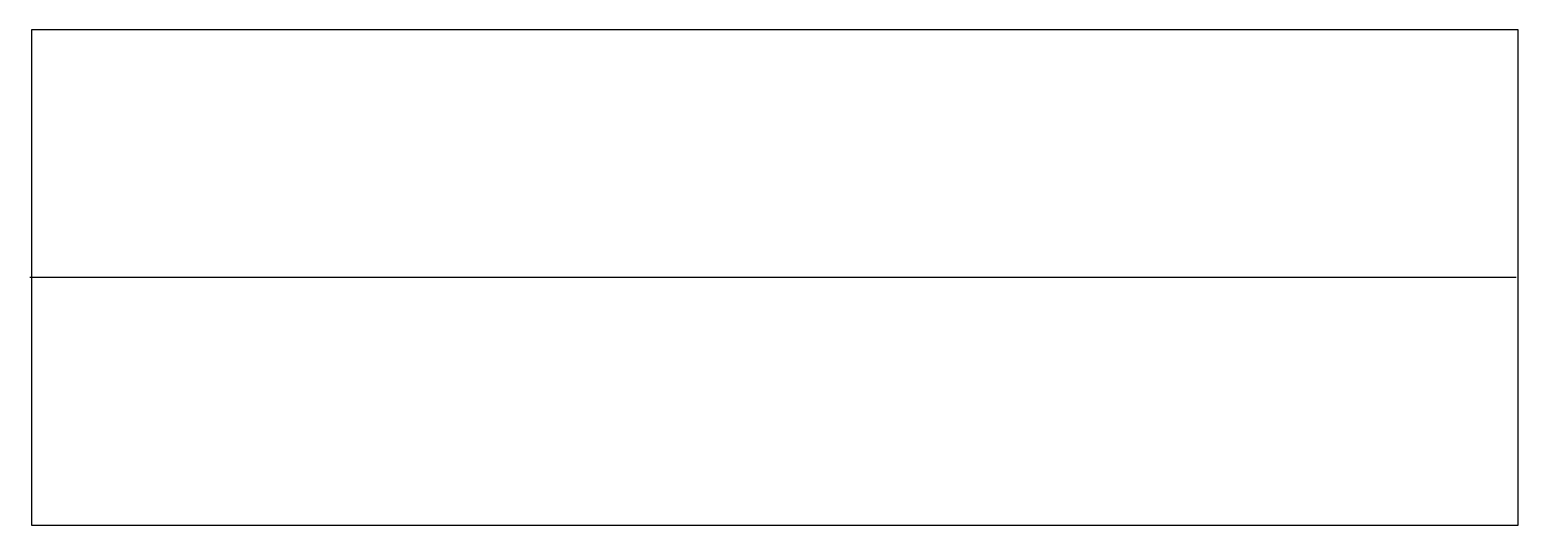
# Model space of a CAD drawing. Extents: x 0 to 210, y 0 to 70.
import ezdxf

# ---------------------------------------------------------------- set-up
doc = ezdxf.new("R2010")
doc.units = 0
doc.layers.get('0').update_dxf_attribs({"linetype": 'CONTINUOUS'})

msp = doc.modelspace()

# ---------------------------------------------------------------- linework, layer by layer
at = {"color": 1}
for p, q in [((0, 70), (0, 0)), ((210, 70), (0, 70)), ((210, 0), (210, 70)), ((209.73, 35.01), (-0.27, 35.01)), ((0, 0), (210, 0))]:
    msp.add_line(p, q, dxfattribs=at)

doc.saveas('drawing.dxf')
